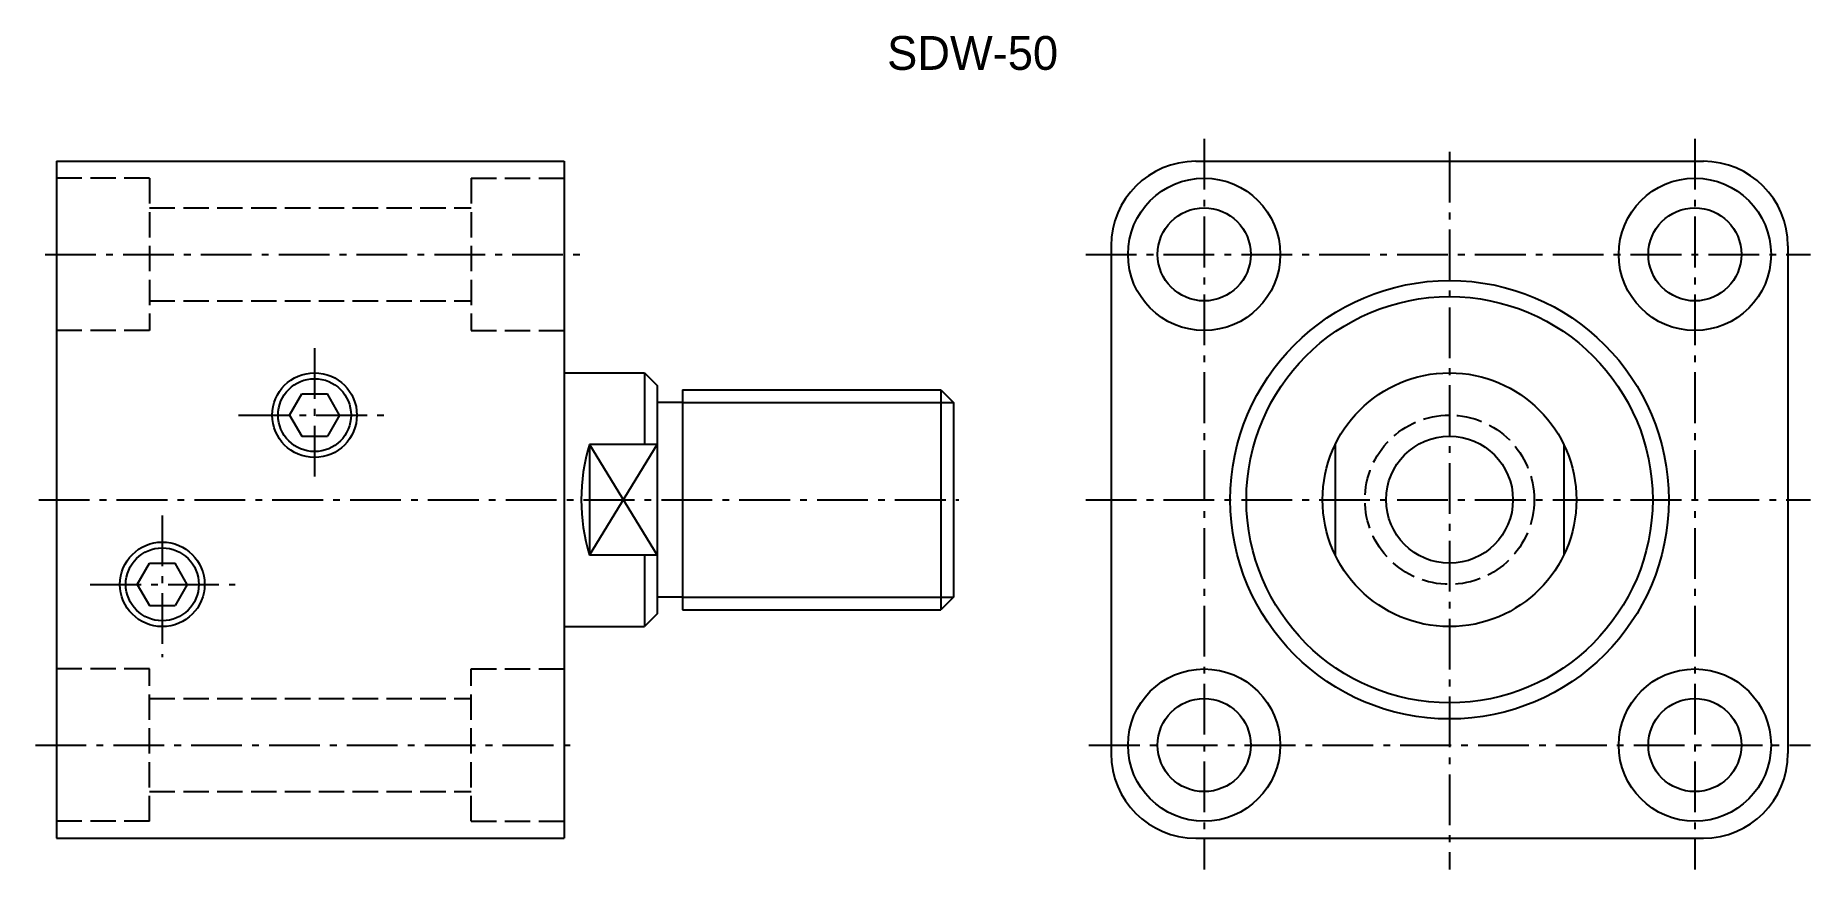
# Model space of a CAD drawing. Extents: x 209 to 419, y 229 to 328.
import ezdxf

# ---------------------------------------------------------------- set-up
doc = ezdxf.new("R2010")
doc.units = 0
doc.header["$MEASUREMENT"] = 0
doc.linetypes.add('DASHED', pattern=[4, 3, -1])
doc.linetypes.add('SCENTER', pattern=[9.2, 6, -1.2, 0.8, -1.2])
for name, color, linetype in [('CON', 2, 'CONTINUOUS'), ('DAS', 3, 'DASHED'), ('SCEN', 1, 'SCENTER'), ('UTI', 7, 'CONTINUOUS')]:
    doc.layers.add(name, color=color, linetype=linetype)
doc.styles.add('CHINA', font='C2', dxfattribs={"bigfont": 'CHINA'})

# ---------------------------------------------------------------- blocks, each defined once
blk = doc.blocks.new('00000093')
at = {"layer": 'CON'}
for p, q in [((-2.95, 0), (-1.51, 2.5)), ((-1.51, 2.5), (1.51, 2.5)), ((2.95, 0), (1.51, 2.5)), ((2.95, 0), (1.51, -2.5)), ((-2.95, 0), (-1.51, -2.5)), ((-1.51, -2.5), (1.51, -2.5))]:
    blk.add_line(p, q, dxfattribs=at)
for radius in [5, 4.31]:
    blk.add_circle((0, 0), radius, dxfattribs=at)

msp = doc.modelspace()

# ---------------------------------------------------------------- linework, layer by layer
at = {"layer": 'CON'}
for p, q in [((211.74, 313.17), (271.74, 313.17)), ((211.74, 313.17), (211.74, 233.17)), ((271.74, 313.17), (271.74, 233.17)), ((346.38, 313.17), (406.38, 313.17)), ((336.38, 303.17), (336.38, 243.17)), ((416.38, 303.17), (416.38, 243.17)), ((271.74, 288.17), (281.24, 288.17)), ((281.24, 288.17), (281.24, 279.71)), ((281.24, 288.17), (282.74, 286.67)), ((282.74, 286.67), (282.74, 259.67)), ((285.74, 286.17), (316.24, 286.17)), ((285.74, 286.17), (285.74, 260.17)), ((316.24, 286.17), (316.24, 260.17)), ((316.24, 286.17), (317.74, 284.67)), ((285.74, 284.67), (282.74, 284.67)), ((317.74, 284.67), (317.74, 261.67)), ((282.74, 279.71), (274.74, 279.71)), ((362.88, 279.71), (362.88, 266.63)), ((389.88, 279.71), (389.88, 266.63)), ((282.74, 266.63), (274.74, 266.63)), ((281.24, 266.63), (281.24, 258.17)), ((285.74, 261.67), (282.74, 261.67)), ((285.74, 260.17), (316.24, 260.17)), ((317.74, 261.67), (316.24, 260.17)), ((271.74, 258.17), (281.24, 258.17)), ((282.74, 259.67), (281.24, 258.17)), ((211.74, 233.17), (271.74, 233.17)), ((346.38, 233.17), (406.38, 233.17))]:
    msp.add_line(p, q, dxfattribs=at)
for centre, radius in [((347.38, 302.17), 9), ((405.38, 302.17), 9), ((347.38, 302.17), 5.5), ((405.38, 302.17), 5.5), ((376.38, 273.17), 25.91), ((376.38, 273.17), 24.01), ((376.38, 273.17), 15), ((376.38, 273.17), 7.5), ((347.38, 244.17), 9), ((405.38, 244.17), 9), ((347.38, 244.17), 5.5), ((405.38, 244.17), 5.5)]:
    msp.add_circle(centre, radius, dxfattribs=at)
for centre, radius, start, end in [((346.38, 303.17), 10, 90, 180), ((406.38, 303.17), 10, 0, 90), ((296.13, 273.17), 22.37, 163.0043, 196.9957), ((346.38, 243.17), 10, 180, 270), ((406.38, 243.17), 10, 270, 0)]:
    msp.add_arc(centre, radius, start, end, dxfattribs=at)
at = {"layer": 'DAS'}
for p, q in [((222.74, 311.17), (211.74, 311.17)), ((222.74, 311.17), (222.74, 293.17)), ((260.74, 311.17), (260.74, 293.17)), ((260.74, 311.17), (271.74, 311.17)), ((222.74, 307.67), (260.74, 307.67)), ((222.74, 296.67), (260.74, 296.67)), ((222.74, 293.17), (211.74, 293.17)), ((260.74, 293.17), (271.74, 293.17)), ((222.74, 253.17), (211.74, 253.17)), ((222.74, 235.17), (222.74, 253.17)), ((260.74, 253.17), (271.74, 253.17)), ((260.74, 235.17), (260.74, 253.17)), ((222.74, 249.67), (260.74, 249.67)), ((222.74, 238.67), (260.74, 238.67)), ((222.74, 235.17), (211.74, 235.17)), ((260.74, 235.17), (271.74, 235.17))]:
    msp.add_line(p, q, dxfattribs=at)
msp.add_circle((376.38, 273.17), 10, dxfattribs=at)
at = {"layer": 'SCEN'}
for p, q in [((347.38, 315.83), (347.38, 229.47)), ((405.38, 315.83), (405.38, 229.47)), ((376.38, 314.31), (376.38, 229.47)), ((210.4, 302.17), (273.98, 302.17)), ((333.38, 302.17), (419.04, 302.17)), ((242.24, 291.1), (242.24, 274.74)), ((233.24, 283.17), (251.14, 283.17)), ((209.64, 273.17), (318.38, 273.17)), ((333.38, 273.17), (419.04, 273.17)), ((224.24, 271.32), (224.24, 254.58)), ((215.73, 263.17), (232.86, 263.17)), ((209.26, 244.17), (273.6, 244.17)), ((333.76, 244.17), (419.04, 244.17))]:
    msp.add_line(p, q, dxfattribs=at)
at = {"layer": 'UTI'}
for p, q in [((285.74, 284.67), (317.74, 284.67)), ((274.74, 279.71), (274.74, 266.63)), ((274.74, 266.63), (282.74, 279.71)), ((274.74, 279.71), (282.74, 266.63)), ((285.74, 261.67), (317.74, 261.67))]:
    msp.add_line(p, q, dxfattribs=at)

# ---------------------------------------------------------------- block references
at = {"layer": 'CON'}
for p in [(242.24, 283.17), (224.24, 263.17)]:
    msp.add_blockref('00000093', p, dxfattribs=at)

# ---------------------------------------------------------------- texts
at = {"layer": 'UTI', "style": 'CHINA'}
msp.add_text('SDW-50', height=4, dxfattribs=at).set_placement((309.91, 323.98))

doc.saveas('drawing.dxf')
